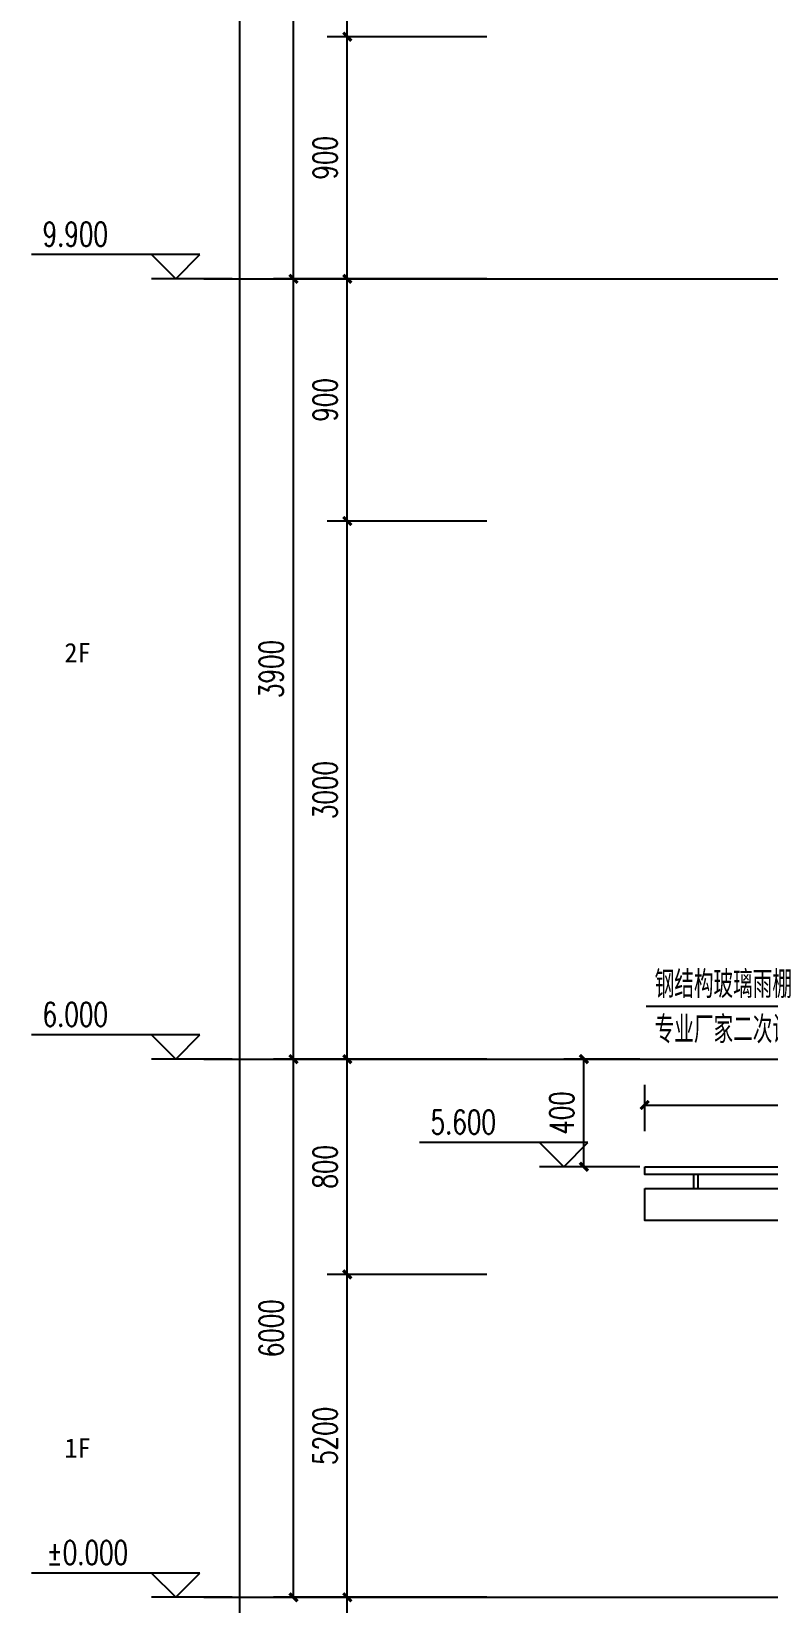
# Model space of a CAD drawing. Extents: x 1738711 to 2346805, y 1189731 to 2516152.
# Drawn here: x 1906769 to 1909506, y 1221875 to 1227714 of the extents above; entities that cross this region are included whole.
import ezdxf

# ---------------------------------------------------------------- set-up
doc = ezdxf.new("R2010")
doc.units = 0
doc.header["$LTSCALE"] = 1000
doc.header["$MEASUREMENT"] = 0
for name, color, linetype in [('DIM_ELEV', 3, 'Continuous'), ('DIM_LEAD', 3, 'Continuous'), ('DOTE', 1, 'Continuous'), ('PUB_DIM', 3, 'Continuous'), ('PUB_TEXT', 7, 'Continuous'), ('WINDOW', 144, 'Continuous'), ('看线', 8, 'Continuous')]:
    doc.layers.add(name, color=color, linetype=linetype)
doc.styles.add('_TCH_DIM', font='SIMPLEX', dxfattribs={"bigfont": 'GBCBIG'})
doc.styles.add('_TCH_DIM_T3', font='SIMPLEX', dxfattribs={"width": 0.705882, "bigfont": 'GBCBIG'})
doc.styles.add('STW', font='simhei_0.ttf')
doc.dimstyles.new('_TCH_ARCH&&30', dxfattribs={"dimtxt": 89.25, "dimasz": 30, "dimexe": 75, "dimexo": 90, "dimgap": 37.875, "dimtad": 1, "dimdec": 0, "dimzin": 0, "dimdsep": 46, "dimtxsty": '_TCH_DIM_T3', "dimblk": 'ARCHTICK', "dimcen": 0.09, "dimclrt": 7, "dimazin": 2, "dimtfac": 1, "dimtdec": 0, "dimtix": 1, "dimtmove": 2, "dimatfit": 3, "dimfxl": 20, "dimtolj": 1, "dimtzin": 0, "dimarcsym": 0})

# ---------------------------------------------------------------- blocks, each defined once
blk = doc.blocks.new('_ArchTick')
at = {"color": 0, "linetype": 'ByBlock', "const_width": 0.4}
blk.add_lwpolyline([(-0.5, -0.5), (0.5, 0.5)], dxfattribs=at)
blk = doc.blocks.new('*D475')
at = {"layer": 'Defpoints', "color": 0, "transparency": 16777216}
for p in [(1908822.9, 1223894.4), (1909120.6, 1223894.4), (1909120.6, 1223494.4)]:
    blk.add_point(p, dxfattribs=at)
at = {"layer": 'PUB_DIM', "color": 0, "lineweight": -2, "transparency": 16777216}
for p, q in [((1909030.6, 1223894.4), (1908747.9, 1223894.4)), ((1908822.9, 1223494.4), (1908822.9, 1223894.4)), ((1909030.6, 1223494.4), (1908747.9, 1223494.4))]:
    blk.add_line(p, q, dxfattribs=at)
at = {"layer": 'PUB_DIM', "color": 0, "lineweight": -2, "transparency": 16777216, "xscale": 30, "yscale": 30, "zscale": 30}
for p, rotation in [((1908822.9, 1223894.4), 90), ((1908822.9, 1223494.4), 270)]:
    blk.add_blockref('_ArchTick', p, dxfattribs=dict(at, rotation=rotation))
at = {"layer": 'PUB_DIM', "color": 7, "transparency": 16777216, "insert": (1908740.4, 1223694.4), "char_height": 89.25, "attachment_point": 5, "rotation": 90, "style": '_TCH_DIM_T3'}
blk.add_mtext('\\A1;400', dxfattribs=at)
blk = doc.blocks.new('*D519')
at = {"layer": 'Defpoints', "color": 0, "transparency": 16777216}
for p in [(1910848.8, 1223723.9), (1909048.8, 1223536.6), (1910848.8, 1223536.6)]:
    blk.add_point(p, dxfattribs=at)
at = {"layer": 'PUB_DIM', "color": 0, "lineweight": -2, "transparency": 16777216}
for p, q in [((1909048.8, 1223626.6), (1909048.8, 1223798.9)), ((1910848.8, 1223626.6), (1910848.8, 1223798.9)), ((1909048.8, 1223723.9), (1910848.8, 1223723.9))]:
    blk.add_line(p, q, dxfattribs=at)
at = {"layer": 'PUB_DIM', "color": 0, "lineweight": -2, "transparency": 16777216, "xscale": 30, "yscale": 30, "zscale": 30, "rotation": 180}
blk.add_blockref('_ArchTick', (1909048.8, 1223723.9), dxfattribs=at)
at = {"layer": 'PUB_DIM', "color": 0, "lineweight": -2, "transparency": 16777216, "xscale": 30, "yscale": 30, "zscale": 30}
blk.add_blockref('_ArchTick', (1910848.8, 1223723.9), dxfattribs=at)
at = {"layer": 'PUB_DIM', "color": 7, "transparency": 16777216, "insert": (1909948.8, 1223806.4), "char_height": 89.25, "attachment_point": 5, "style": '_TCH_DIM_T3'}
blk.add_mtext('\\A1;1800', dxfattribs=at)
blk = doc.blocks.new('*D1180')
at = {"layer": 'Defpoints', "color": 0, "transparency": 16777216}
for p in [(1907943.4, 1221894.4), (1908552.5, 1221894.4), (1908552.5, 1221594.4)]:
    blk.add_point(p, dxfattribs=at)
at = {"layer": 'PUB_DIM', "color": 0, "lineweight": -2, "transparency": 16777216}
for p, q in [((1908462.5, 1221894.4), (1907868.4, 1221894.4)), ((1907943.4, 1221594.4), (1907943.4, 1221894.4)), ((1908462.5, 1221594.4), (1907868.4, 1221594.4))]:
    blk.add_line(p, q, dxfattribs=at)
at = {"layer": 'PUB_DIM', "color": 0, "lineweight": -2, "transparency": 16777216, "xscale": 30, "yscale": 30, "zscale": 30}
for p, rotation in [((1907943.4, 1221894.4), 90), ((1907943.4, 1221594.4), 270)]:
    blk.add_blockref('_ArchTick', p, dxfattribs=dict(at, rotation=rotation))
at = {"layer": 'PUB_DIM', "color": 7, "transparency": 16777216, "insert": (1907860.9, 1221744.4), "char_height": 89.25, "attachment_point": 5, "rotation": 90, "style": '_TCH_DIM_T3'}
blk.add_mtext('\\A1;300', dxfattribs=at)
blk = doc.blocks.new('*D1181')
at = {"layer": 'Defpoints', "color": 0, "transparency": 16777216}
for p in [(1907943.4, 1223094.4), (1908552.5, 1223094.4), (1908552.5, 1221894.4)]:
    blk.add_point(p, dxfattribs=at)
at = {"layer": 'PUB_DIM', "color": 0, "lineweight": -2, "transparency": 16777216}
for p, q in [((1908462.5, 1223094.4), (1907868.4, 1223094.4)), ((1907943.4, 1221894.4), (1907943.4, 1223094.4)), ((1908462.5, 1221894.4), (1907868.4, 1221894.4))]:
    blk.add_line(p, q, dxfattribs=at)
at = {"layer": 'PUB_DIM', "color": 0, "lineweight": -2, "transparency": 16777216, "xscale": 30, "yscale": 30, "zscale": 30}
for p, rotation in [((1907943.4, 1223094.4), 90), ((1907943.4, 1221894.4), 270)]:
    blk.add_blockref('_ArchTick', p, dxfattribs=dict(at, rotation=rotation))
at = {"layer": 'PUB_DIM', "color": 7, "transparency": 16777216, "insert": (1907860.9, 1222494.4), "char_height": 89.25, "attachment_point": 5, "rotation": 90, "style": '_TCH_DIM_T3'}
blk.add_mtext('\\A1;5200', dxfattribs=at)
blk = doc.blocks.new('*D1182')
at = {"layer": 'Defpoints', "color": 0, "transparency": 16777216}
for p in [(1907943.4, 1223894.4), (1908552.5, 1223894.4), (1908552.5, 1223094.4)]:
    blk.add_point(p, dxfattribs=at)
at = {"layer": 'PUB_DIM', "color": 0, "lineweight": -2, "transparency": 16777216}
for p, q in [((1908462.5, 1223894.4), (1907868.4, 1223894.4)), ((1907943.4, 1223094.4), (1907943.4, 1223894.4)), ((1908462.5, 1223094.4), (1907868.4, 1223094.4))]:
    blk.add_line(p, q, dxfattribs=at)
at = {"layer": 'PUB_DIM', "color": 0, "lineweight": -2, "transparency": 16777216, "xscale": 30, "yscale": 30, "zscale": 30}
for p, rotation in [((1907943.4, 1223894.4), 90), ((1907943.4, 1223094.4), 270)]:
    blk.add_blockref('_ArchTick', p, dxfattribs=dict(at, rotation=rotation))
at = {"layer": 'PUB_DIM', "color": 7, "transparency": 16777216, "insert": (1907860.9, 1223494.4), "char_height": 89.25, "attachment_point": 5, "rotation": 90, "style": '_TCH_DIM_T3'}
blk.add_mtext('\\A1;800', dxfattribs=at)
blk = doc.blocks.new('*D1183')
at = {"layer": 'Defpoints', "color": 0, "transparency": 16777216}
for p in [(1907943.4, 1225894.4), (1908552.5, 1225894.4), (1908552.5, 1223894.4)]:
    blk.add_point(p, dxfattribs=at)
at = {"layer": 'PUB_DIM', "color": 0, "lineweight": -2, "transparency": 16777216}
for p, q in [((1908462.5, 1225894.4), (1907868.4, 1225894.4)), ((1907943.4, 1223894.4), (1907943.4, 1225894.4)), ((1908462.5, 1223894.4), (1907868.4, 1223894.4))]:
    blk.add_line(p, q, dxfattribs=at)
at = {"layer": 'PUB_DIM', "color": 0, "lineweight": -2, "transparency": 16777216, "xscale": 30, "yscale": 30, "zscale": 30}
for p, rotation in [((1907943.4, 1225894.4), 90), ((1907943.4, 1223894.4), 270)]:
    blk.add_blockref('_ArchTick', p, dxfattribs=dict(at, rotation=rotation))
at = {"layer": 'PUB_DIM', "color": 7, "transparency": 16777216, "insert": (1907860.9, 1224894.4), "char_height": 89.25, "attachment_point": 5, "rotation": 90, "style": '_TCH_DIM_T3'}
blk.add_mtext('\\A1;3000', dxfattribs=at)
blk = doc.blocks.new('*D1184')
at = {"layer": 'Defpoints', "color": 0, "transparency": 16777216}
for p in [(1907943.4, 1226794.4), (1908552.5, 1226794.4), (1908552.5, 1225894.4)]:
    blk.add_point(p, dxfattribs=at)
at = {"layer": 'PUB_DIM', "color": 0, "lineweight": -2, "transparency": 16777216}
for p, q in [((1908462.5, 1226794.4), (1907868.4, 1226794.4)), ((1907943.4, 1225894.4), (1907943.4, 1226794.4)), ((1908462.5, 1225894.4), (1907868.4, 1225894.4))]:
    blk.add_line(p, q, dxfattribs=at)
at = {"layer": 'PUB_DIM', "color": 0, "lineweight": -2, "transparency": 16777216, "xscale": 30, "yscale": 30, "zscale": 30}
for p, rotation in [((1907943.4, 1226794.4), 90), ((1907943.4, 1225894.4), 270)]:
    blk.add_blockref('_ArchTick', p, dxfattribs=dict(at, rotation=rotation))
at = {"layer": 'PUB_DIM', "color": 7, "transparency": 16777216, "insert": (1907860.9, 1226344.4), "char_height": 89.25, "attachment_point": 5, "rotation": 90, "style": '_TCH_DIM_T3'}
blk.add_mtext('\\A1;900', dxfattribs=at)
blk = doc.blocks.new('*D1185')
at = {"layer": 'Defpoints', "color": 0, "transparency": 16777216}
for p in [(1907943.4, 1227694.4), (1908552.5, 1227694.4), (1908552.5, 1226794.4)]:
    blk.add_point(p, dxfattribs=at)
at = {"layer": 'PUB_DIM', "color": 0, "lineweight": -2, "transparency": 16777216}
for p, q in [((1908462.5, 1227694.4), (1907868.4, 1227694.4)), ((1907943.4, 1226794.4), (1907943.4, 1227694.4)), ((1908462.5, 1226794.4), (1907868.4, 1226794.4))]:
    blk.add_line(p, q, dxfattribs=at)
at = {"layer": 'PUB_DIM', "color": 0, "lineweight": -2, "transparency": 16777216, "xscale": 30, "yscale": 30, "zscale": 30}
for p, rotation in [((1907943.4, 1227694.4), 90), ((1907943.4, 1226794.4), 270)]:
    blk.add_blockref('_ArchTick', p, dxfattribs=dict(at, rotation=rotation))
at = {"layer": 'PUB_DIM', "color": 7, "transparency": 16777216, "insert": (1907860.9, 1227244.4), "char_height": 89.25, "attachment_point": 5, "rotation": 90, "style": '_TCH_DIM_T3'}
blk.add_mtext('\\A1;900', dxfattribs=at)
blk = doc.blocks.new('*D1186')
at = {"layer": 'Defpoints', "color": 0, "transparency": 16777216}
for p in [(1907943.4, 1228894.4), (1908552.5, 1228894.4), (1908552.5, 1227694.4)]:
    blk.add_point(p, dxfattribs=at)
at = {"layer": 'PUB_DIM', "color": 0, "lineweight": -2, "transparency": 16777216}
for p, q in [((1908462.5, 1228894.4), (1907868.4, 1228894.4)), ((1907943.4, 1227694.4), (1907943.4, 1228894.4)), ((1908462.5, 1227694.4), (1907868.4, 1227694.4))]:
    blk.add_line(p, q, dxfattribs=at)
at = {"layer": 'PUB_DIM', "color": 0, "lineweight": -2, "transparency": 16777216, "xscale": 30, "yscale": 30, "zscale": 30}
for p, rotation in [((1907943.4, 1228894.4), 90), ((1907943.4, 1227694.4), 270)]:
    blk.add_blockref('_ArchTick', p, dxfattribs=dict(at, rotation=rotation))
at = {"layer": 'PUB_DIM', "color": 7, "transparency": 16777216, "insert": (1907860.9, 1228294.4), "char_height": 89.25, "attachment_point": 5, "rotation": 90, "style": '_TCH_DIM_T3'}
blk.add_mtext('\\A1;2200', dxfattribs=at)
blk = doc.blocks.new('*D1199')
at = {"layer": 'Defpoints', "color": 0, "transparency": 16777216}
for p in [(1907743.4, 1223894.4), (1908552.5, 1223894.4), (1908552.5, 1221894.4)]:
    blk.add_point(p, dxfattribs=at)
at = {"layer": 'PUB_DIM', "color": 0, "lineweight": -2, "transparency": 16777216}
for p, q in [((1908462.5, 1223894.4), (1907668.4, 1223894.4)), ((1907743.4, 1221894.4), (1907743.4, 1223894.4)), ((1908462.5, 1221894.4), (1907668.4, 1221894.4))]:
    blk.add_line(p, q, dxfattribs=at)
at = {"layer": 'PUB_DIM', "color": 0, "lineweight": -2, "transparency": 16777216, "xscale": 30, "yscale": 30, "zscale": 30}
for p, rotation in [((1907743.4, 1223894.4), 90), ((1907743.4, 1221894.4), 270)]:
    blk.add_blockref('_ArchTick', p, dxfattribs=dict(at, rotation=rotation))
at = {"layer": 'PUB_DIM', "color": 7, "transparency": 16777216, "insert": (1907660.9, 1222894.4), "char_height": 89.25, "attachment_point": 5, "rotation": 90, "style": '_TCH_DIM_T3'}
blk.add_mtext('\\A1;6000', dxfattribs=at)
blk = doc.blocks.new('*D1200')
at = {"layer": 'Defpoints', "color": 0, "transparency": 16777216}
for p in [(1907743.4, 1226794.4), (1908552.5, 1226794.4), (1908552.5, 1223894.4)]:
    blk.add_point(p, dxfattribs=at)
at = {"layer": 'PUB_DIM', "color": 0, "lineweight": -2, "transparency": 16777216}
for p, q in [((1908462.5, 1226794.4), (1907668.4, 1226794.4)), ((1907743.4, 1223894.4), (1907743.4, 1226794.4)), ((1908462.5, 1223894.4), (1907668.4, 1223894.4))]:
    blk.add_line(p, q, dxfattribs=at)
at = {"layer": 'PUB_DIM', "color": 0, "lineweight": -2, "transparency": 16777216, "xscale": 30, "yscale": 30, "zscale": 30}
for p, rotation in [((1907743.4, 1226794.4), 90), ((1907743.4, 1223894.4), 270)]:
    blk.add_blockref('_ArchTick', p, dxfattribs=dict(at, rotation=rotation))
at = {"layer": 'PUB_DIM', "color": 7, "transparency": 16777216, "insert": (1907660.9, 1225344.4), "char_height": 89.25, "attachment_point": 5, "rotation": 90, "style": '_TCH_DIM_T3'}
blk.add_mtext('\\A1;3900', dxfattribs=at)
blk = doc.blocks.new('*D1201')
at = {"layer": 'Defpoints', "color": 0, "transparency": 16777216}
for p in [(1907743.4, 1229694.4), (1908552.5, 1229694.4), (1908552.5, 1226794.4)]:
    blk.add_point(p, dxfattribs=at)
at = {"layer": 'PUB_DIM', "color": 0, "lineweight": -2, "transparency": 16777216}
for p, q in [((1908462.5, 1229694.4), (1907668.4, 1229694.4)), ((1907743.4, 1226794.4), (1907743.4, 1229694.4)), ((1908462.5, 1226794.4), (1907668.4, 1226794.4))]:
    blk.add_line(p, q, dxfattribs=at)
at = {"layer": 'PUB_DIM', "color": 0, "lineweight": -2, "transparency": 16777216, "xscale": 30, "yscale": 30, "zscale": 30}
for p, rotation in [((1907743.4, 1229694.4), 90), ((1907743.4, 1226794.4), 270)]:
    blk.add_blockref('_ArchTick', p, dxfattribs=dict(at, rotation=rotation))
at = {"layer": 'PUB_DIM', "color": 7, "transparency": 16777216, "insert": (1907660.9, 1228244.4), "char_height": 89.25, "attachment_point": 5, "rotation": 90, "style": '_TCH_DIM_T3'}
blk.add_mtext('\\A1;3900', dxfattribs=at)
blk = doc.blocks.new('*D1206')
at = {"layer": 'Defpoints', "color": 0, "transparency": 16777216}
for p in [(1907543.4, 1240394.4), (1908552.5, 1240394.4), (1908552.5, 1221594.4)]:
    blk.add_point(p, dxfattribs=at)
at = {"layer": 'PUB_DIM', "color": 0, "lineweight": -2, "transparency": 16777216}
for p, q in [((1908462.5, 1240394.4), (1907468.4, 1240394.4)), ((1907543.4, 1221594.4), (1907543.4, 1240394.4)), ((1908462.5, 1221594.4), (1907468.4, 1221594.4))]:
    blk.add_line(p, q, dxfattribs=at)
at = {"layer": 'PUB_DIM', "color": 0, "lineweight": -2, "transparency": 16777216, "xscale": 30, "yscale": 30, "zscale": 30}
for p, rotation in [((1907543.4, 1240394.4), 90), ((1907543.4, 1221594.4), 270)]:
    blk.add_blockref('_ArchTick', p, dxfattribs=dict(at, rotation=rotation))
at = {"layer": 'PUB_DIM', "color": 7, "transparency": 16777216, "insert": (1907460.9, 1230994.4), "char_height": 89.25, "attachment_point": 5, "rotation": 90, "style": '_TCH_DIM_T3'}
blk.add_mtext('\\A1;48300', dxfattribs=at)

msp = doc.modelspace()

# ---------------------------------------------------------------- linework, layer by layer
at = {"layer": 'DIM_ELEV'}
for p, q in [((1907395.5, 1226884.4), (1906769.1, 1226884.4)), ((1907305.5, 1226794.4), (1907215.5, 1226884.4)), ((1907305.5, 1226794.4), (1907395.5, 1226884.4)), ((1907515.5, 1226794.4), (1907215.5, 1226794.4)), ((1907395.5, 1223984.4), (1906769.1, 1223984.4)), ((1907305.5, 1223894.4), (1907215.5, 1223984.4)), ((1907305.5, 1223894.4), (1907395.5, 1223984.4)), ((1907515.5, 1223894.4), (1907215.5, 1223894.4)), ((1908837.8, 1223584.4), (1908211.4, 1223584.4)), ((1908747.8, 1223494.4), (1908657.8, 1223584.4)), ((1908747.8, 1223494.4), (1908837.8, 1223584.4)), ((1908957.8, 1223494.4), (1908657.8, 1223494.4)), ((1907395.5, 1221984.4), (1906769.1, 1221984.4)), ((1907305.5, 1221894.4), (1907215.5, 1221984.4)), ((1907305.5, 1221894.4), (1907395.5, 1221984.4)), ((1907515.5, 1221894.4), (1907215.5, 1221894.4))]:
    msp.add_line(p, q, dxfattribs=at)
at = {"layer": 'DIM_LEAD'}
msp.add_line((1909776.2, 1224090.1), (1909054.5, 1224090.1), dxfattribs=at)
at = {"layer": 'DOTE'}
for p, q in [((1907409.7, 1226794.4), (1913404.2, 1226794.4)), ((1907409.7, 1223894.4), (1913404.2, 1223894.4)), ((1907409.7, 1221894.4), (1913404.2, 1221894.4))]:
    msp.add_line(p, q, dxfattribs=at)
at = {"layer": 'WINDOW'}
msp.add_lwpolyline([(1909048.8, 1223494.4), (1910848.8, 1223494.4), (1910848.8, 1223465.6), (1909048.8, 1223465.6)], close=True, dxfattribs=at)
at = {"layer": '看线'}
for points in [[(1909230.3, 1223414), (1909247.7, 1223414), (1909247.7, 1223465.6), (1909230.3, 1223465.6)], [(1909048.8, 1223414), (1910848.8, 1223414), (1910848.8, 1223294.4), (1909048.8, 1223294.4)]]:
    msp.add_lwpolyline(points, close=True, dxfattribs=at)

# ---------------------------------------------------------------- texts
at = {"style": 'STW'}
for s, p in [('2F', (1906891.6, 1225369.1)), ('1F', (1906891.6, 1222413))]:
    msp.add_text(s, height=72.1, dxfattribs=at).set_placement(p)
at = {"layer": 'PUB_TEXT', "color": 7, "style": '_TCH_DIM', "width": 0.705882}
for s, p in [('9.900', (1906810.5, 1226915.9)), ('6.000', (1906810.5, 1224015.9)), ('5.600', (1908252.8, 1223615.9)), ('%%P0.000', (1906826.1, 1222015.9))]:
    msp.add_text(s, height=89.25, dxfattribs=at).set_placement(p)
at = {"layer": 'PUB_TEXT', "color": 7, "style": '_TCH_DIM'}
for s, p in [('钢结构玻璃雨棚', (1909086, 1224121.6)), ('专业厂家二次设计', (1909086, 1223953.6))]:
    msp.add_text(s, height=101.28, dxfattribs=at).set_placement(p)

# ---------------------------------------------------------------- dimensions: what is measured, and where the dimension line sits
at = {"layer": 'PUB_DIM'}
for p1, p2, distance, text, picture, middle in [((1908552.5, 1221594.4), (1908552.5, 1240394.4), 1009.1, '48300', '*D1206', (1907460.9, 1230994.4)), ((1908552.5, 1226794.4), (1908552.5, 1229694.4), 809.1, '3900', '*D1201', (1907660.9, 1228244.4)), ((1908552.5, 1227694.4), (1908552.5, 1228894.4), 609.1, '2200', '*D1186', (1907860.9, 1228294.4)), ((1908552.5, 1223894.4), (1908552.5, 1226794.4), 809.1, '3900', '*D1200', (1907660.9, 1225344.4)), ((1908552.5, 1223894.4), (1908552.5, 1225894.4), 609.1, '3000', '*D1183', (1907860.9, 1224894.4)), ((1908552.5, 1221894.4), (1908552.5, 1223894.4), 809.1, '6000', '*D1199', (1907660.9, 1222894.4)), ((1908552.5, 1221894.4), (1908552.5, 1223094.4), 609.1, '5200', '*D1181', (1907860.9, 1222494.4))]:
    dim = msp.add_aligned_dim(p1=p1, p2=p2, distance=distance, text=text, dimstyle='_TCH_ARCH&&30', dxfattribs=at)
    dim.commit()
    dim.dimension.update_dxf_attribs({"geometry": picture, "text_midpoint": middle})
for p1, p2, distance, picture, middle in [((1908552.5, 1226794.4), (1908552.5, 1227694.4), 609.1, '*D1185', (1907860.9, 1227244.4)), ((1908552.5, 1225894.4), (1908552.5, 1226794.4), 609.1, '*D1184', (1907860.9, 1226344.4)), ((1908552.5, 1223094.4), (1908552.5, 1223894.4), 609.1, '*D1182', (1907860.9, 1223494.4)), ((1909120.6, 1223494.4), (1909120.6, 1223894.4), 297.6, '*D475', (1908740.4, 1223694.4)), ((1909048.8, 1223536.6), (1910848.8, 1223536.6), 187.3, '*D519', (1909948.8, 1223806.4)), ((1908552.5, 1221594.4), (1908552.5, 1221894.4), 609.1, '*D1180', (1907860.9, 1221744.4))]:
    dim = msp.add_aligned_dim(p1=p1, p2=p2, distance=distance, dimstyle='_TCH_ARCH&&30', dxfattribs=at)
    dim.commit()
    dim.dimension.update_dxf_attribs({"geometry": picture, "text_midpoint": middle})

doc.saveas('drawing.dxf')
